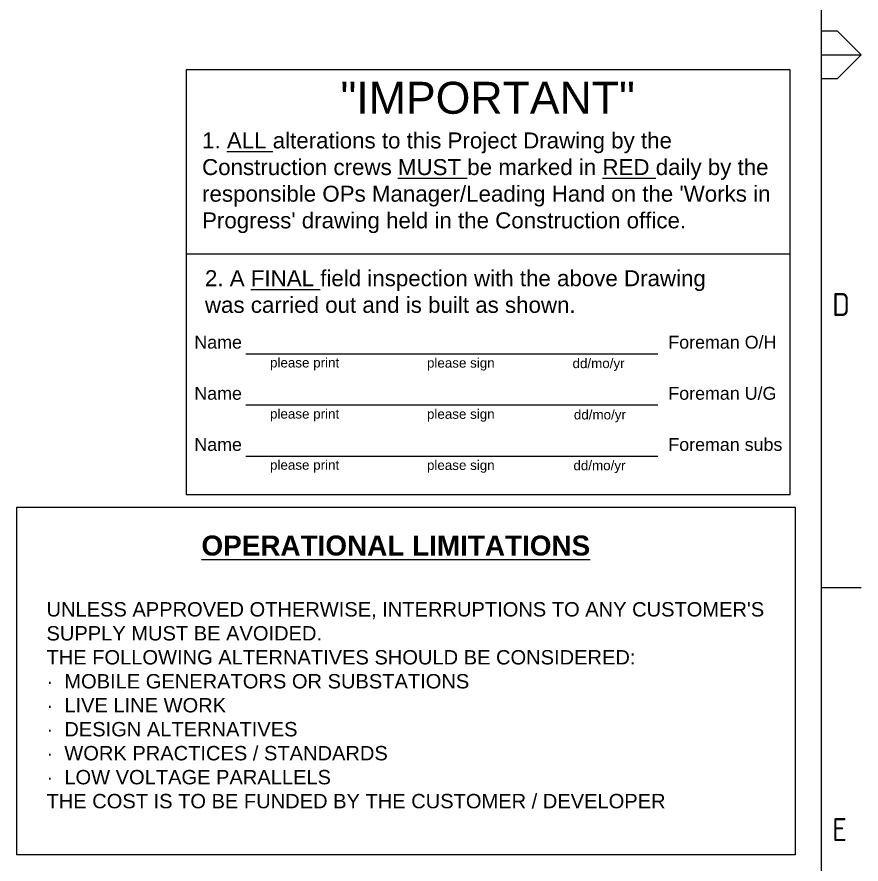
# Paper-space layout 'A2' of a CAD drawing. Header units: metres, sheet in millimetres. Extents: x 0 to 586, y 0 to 412.
# Drawn here: x 480.7 to 586.4, y 104.9 to 211 of the extents above; entities that cross this region are included whole.
import ezdxf
from ezdxf.enums import TextEntityAlignment as Align

# ---------------------------------------------------------------- set-up
doc = ezdxf.new("R2010")
doc.units = ezdxf.units.M
doc.layers.get('0').update_dxf_attribs({"color": 6})
doc.layers.add('Mains_HV_NEW_Hardwired', color=2, linetype='Continuous')
doc.layers.add('Notes', color=7, linetype='Continuous')
doc.styles.add('ARIAL', font='ARIAL.TTF', dxfattribs={"height": 2})
doc.styles.add('iecISOCP', font='isocp.shx')
doc.styles.get("Standard").update_dxf_attribs({"font": 'ARIAL.TTF'})

# ---------------------------------------------------------------- blocks, each defined once
blk = doc.blocks.new('Note_Alterations')
blk.add_line((0, 37.62), (94.54, 37.62))
blk.add_lwpolyline([(0, 0), (94.54, 0), (94.54, 66.44), (0, 66.44)], close=True)
at = {"color": 1}
for points in [[(9.34, 22), (73.85, 22)], [(9.34, 14), (73.85, 14)], [(9.34, 6), (73.85, 6)]]:
    blk.add_lwpolyline(points, dxfattribs=at)
at = {"style": 'ARIAL'}
for s, height, p in [('Name', 2, (1.27, 22.81)), ('Foreman O/H', 2, (75.48, 22.81)), ('please print', 1.5, (13.12, 19.86)), ('please sign', 1.5, (37.69, 19.83)), ('dd/mo/yr', 1.5, (60.48, 19.76)), ('Name', 2, (1.27, 14.81)), ('Foreman U/G', 2, (75.48, 14.81)), ('please print', 1.5, (13.12, 11.86)), ('please sign', 1.5, (37.69, 11.83)), ('dd/mo/yr', 1.5, (60.69, 11.73)), ('Name', 2, (1.27, 6.81)), ('Foreman subs', 2, (75.48, 6.81)), ('please print', 1.5, (13.12, 3.86)), ('please sign', 1.5, (37.69, 3.83)), ('dd/mo/yr', 1.5, (60.62, 3.78))]:
    blk.add_text(s, height=height, dxfattribs=at).set_placement(p)
at = {"color": 2, "insert": (47.2, 62.02), "char_height": 5, "width": 40.3796, "attachment_point": 5, "style": 'ARIAL'}
blk.add_mtext('"IMPORTANT"', dxfattribs=at)
at = {"char_height": 2.5, "style": 'ARIAL'}
for s, insert, width, attachment_point in [("1. {\\LALL} alterations to this Project Drawing by the Construction crews {\\LMUST} be marked in {\\LRED} daily by the responsible OPs Manager/Leading Hand on the 'Works in Progress' drawing held in the Construction office.", (2.48, 56.63), 89.2844, 1), ('2. A {\\LFINAL} field inspection with the above Drawing was carried out and is built as shown. ', (2.93, 28.37), 84.7749, 7)]:
    blk.add_mtext(s, dxfattribs=dict(at, insert=insert, width=width, attachment_point=attachment_point))
blk = doc.blocks.new('Note_Operational Limitations')
at = {"layer": 'Notes', "linetype": 'Continuous', "lineweight": -3}
blk.add_lwpolyline([(0, 43.53), (97.49, 43.53), (97.49, 0), (0, 0)], close=True, dxfattribs=at)
at = {"layer": 'Notes', "linetype": 'Continuous', "lineweight": -3, "insert": (3.7, 39.97), "char_height": 2.50005, "width": 90.8, "attachment_point": 1}
blk.add_mtext("{\\fArial|b1|i0|c0|p34;                 \\C7;   \\LOPERATIONAL LIMITATIONS\\P\\P\\fArial|b0|i0|c0|p34;\\H0.72x;\\lUNLESS APPROVED OTHERWISE, INTERRUPTIONS TO ANY CUSTOMER'S SUPPLY MUST BE AVOIDED.\\PTHE FOLLOWING ALTERNATIVES SHOULD BE CONSIDERED:\\P·  MOBILE GENERATORS OR SUBSTATIONS\\P·  LIVE LINE WORK\\P·  DESIGN ALTERNATIVES\\P·  WORK PRACTICES / STANDARDS\\P·  LOW VOLTAGE PARALLELS\\PTHE COST IS TO BE FUNDED BY THE CUSTOMER / DEVELOPER}", dxfattribs=at)
blk = doc.blocks.new('A2_FRAME_TITLE')
at = {"layer": 'Notes', "color": 3}
blk.add_line((581.39, 407.42), (581.39, 5), dxfattribs=at)
at = {"layer": 'Notes', "color": 7}
for p, q in [((581.39, 209.21), (583.39, 209.21)), ((583.39, 209.21), (586.39, 206.21)), ((581.39, 206.21), (586.39, 206.21)), ((586.39, 206.21), (583.39, 203.21)), ((583.39, 203.21), (581.39, 203.21)), ((581.39, 139.56), (586.39, 139.56))]:
    blk.add_line(p, q, dxfattribs=at)
at = {"layer": 'Notes', "color": 7, "style": 'iecISOCP'}
for s, p in [('D', (582.77, 174.97)), ('E', (582.77, 109.24))]:
    blk.add_text(s, height=2.88, dxfattribs=at).set_placement(p, align=Align.MIDDLE_LEFT)
at = {"layer": 'Notes', "color": 7, "style": 'iecISOCP', "flags": 8}
blk.add_attdef('VERSION_NO', text='', height=2.5, rotation=90, dxfattribs=at).set_placement((154.95, 42.84), align=Align.MIDDLE_CENTER)
at = {"layer": 'Notes', "color": 7, "style": 'iecISOCP'}
for tag, p in [('CAP_NO', (274.43, 43.02)), ('IE_NUM', (274.43, 37.38)), ('GEN_WO', (217.74, 31.2)), ('HV_SWITCH', (274.43, 31.2)), ('OH_WO', (217.74, 25.1)), ('UBD_REF', (274.43, 25.1)), ('UG_WO', (217.74, 19.49)), ('GIS_MAP_No', (274.43, 19.49)), ('SUB_WO', (217.74, 13.64)), ('HV_OP_DIAG', (274.43, 13.64)), ('LGA', (274.43, 7.06))]:
    blk.add_attdef(tag, p, '', height=2.5, dxfattribs=at)
at = {"layer": 'Notes', "color": 2, "style": 'iecISOCP'}
for tag, p in [('T1', (441.71, 33.55)), ('T2', (441.71, 28.43)), ('T3', (441.71, 23.01)), ('T4', (441.4, 17.78)), ('T5', (441.4, 12.35)), ('T6', (441.4, 7.09))]:
    blk.add_attdef(tag, text='', height=3.5, dxfattribs=at).set_placement(p, align=Align.CENTER)
at = {"layer": 'Notes', "color": 7, "style": 'iecISOCP'}
for tag, p in [('scale', (324.78, 31.98)), ('DRAWN', (324.78, 24.31)), ('DATE', (324.78, 16.26)), ("CH'D", (324.4, 7.73)), ('DESIGN', (362.64, 8.29))]:
    blk.add_attdef(tag, text='', height=2.5, dxfattribs=at).set_placement(p, align=Align.CENTER)
at = {"layer": 'Notes', "color": 4, "style": 'iecISOCP'}
blk.add_attdef('NUM', text='', height=7, dxfattribs=at).set_placement((549.94, 16.48), align=Align.CENTER)
at = {"layer": 'Notes', "color": 1, "style": 'iecISOCP'}
blk.add_attdef('REV', text='', height=5, dxfattribs=at).set_placement((576.56, 16.48), align=Align.CENTER)
at = {"layer": 'Notes', "color": 7, "style": 'iecISOCP'}
for tag, p in [('NS', (548.07, 7.5)), ('SHTS', (562.68, 7.5))]:
    blk.add_attdef(tag, text='', height=2.5, dxfattribs=at).set_placement(p, align=Align.MIDDLE)
at = {"layer": 'Notes', "style": 'iecISOCP'}
blk.add_attdef('ExportID', (4.99, 1.62), '', height=2.5, dxfattribs=at)
at = {"layer": 'Notes', "style": 'iecISOCP', "flags": 1}
for tag, p in [('ProjectType', (6.3, -8.26)), ('ProjectNumber', (23.01, -7.98)), ('DrawingNumber', (42.02, -7.98)), ('ProjectDescription', (60.75, -8.26)), ('ExportDate', (86.99, -8.34)), ('ExportUserName', (104.82, -7.69)), ('DesignerCompanyName', (128.16, -8.26)), ('GIS_SUCCESS', (157.54, -7.98)), ('CAD_SUCCESS', (175.98, -7.98)), ('Comments', (223.32, -8.34)), ('ExportCategories', (243.1, -8.34)), ('ExportAreaOfInterest', (260.42, -7.82))]:
    blk.add_attdef(tag, p, '', height=1, dxfattribs=at)
at = {"layer": 'Notes', "color": 7, "style": 'iecISOCP', "flags": 1}
blk.add_attdef('DEPOTCODE', (200.33, -8.34), '', height=1, dxfattribs=at)

psp = doc.layouts.new('A2')

# ---------------------------------------------------------------- block references
at = {"layer": 'Mains_HV_NEW_Hardwired'}
psp.add_blockref('A2_FRAME_TITLE', (0, 0), dxfattribs=at)
at = {"layer": 'Notes', "lineweight": 0, "xscale": 0.7999999999999972, "yscale": 0.7999999999999972, "zscale": 0.7999999999999972}
psp.add_blockref('Note_Alterations', (501.87, 151.2), dxfattribs=at)
at = {"layer": 'Notes', "color": 7}
psp.add_blockref('Note_Operational Limitations', (480.67, 106.08), dxfattribs=at)

doc.saveas('drawing.dxf')
